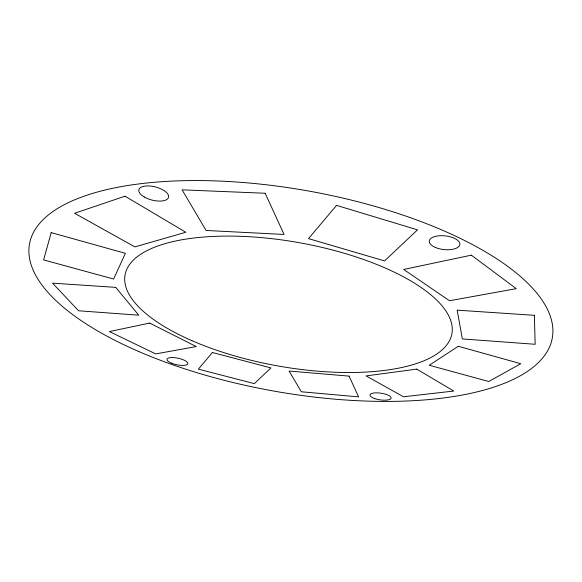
<?xml version="1.0" encoding="UTF-8"?>
<svg xmlns="http://www.w3.org/2000/svg" width="582" height="582" viewBox="0 0 582 582"><rect width="100%" height="100%" fill="white"/><g stroke="black" fill="none" stroke-linecap="round" stroke-linejoin="round"><path stroke-width="0.87" d="M51.187 232.625L43.606 259.914L113.606 279.033L125.385 253.337L51.187 232.625M212.423 352.503L198.382 369.141L254.283 383.625L270.957 367.919L212.423 352.503M336.563 205.373L308.518 238.613L384.549 260.918L417.527 229.854L336.563 205.373M458.303 346.268L429.232 365.249L488.749 381.508L520.774 363.706L458.303 346.268M124.985 196.199L74.576 213.274L134.849 246.899L185.833 232.269L124.985 196.199M149.676 323.068L109.401 331.565L155.685 353.907L196.25 346.566L149.676 323.068M471.347 255.163L403.668 269.451L449.508 300.741L516.256 288.665L471.347 255.163M416.756 369.119L366.085 375.907L403.501 396.779L453.749 391.046L416.756 369.119M265.159 193.253L182.079 189.834L206.079 230.465L284.06 234.444L265.159 193.253M115.709 287.37L52.555 283.158L78.563 310.773L138.749 315.189L115.709 287.37M534.378 315.313L457.146 310.155L462.363 338.942L535.156 344.282L534.378 315.313M349.069 376.11L289.101 371.054L301.338 391.773L358.599 396.88L349.069 376.11M138.538 351.419A265.596 101.523 10.2 0 0 551.671 340.826A265.596 101.523 10.2 0 0 182.45 180.726A265.596 101.523 10.2 0 0 138.538 351.419M191.871 340.645A166.045 62.536 10.2 0 0 451.341 336.127A166.045 62.536 10.2 0 0 222.259 236.139A166.045 62.536 10.2 0 0 191.871 340.645M374.728 398.597A10.694 3.368 8.4 0 0 391.104 398.117A10.694 3.368 8.4 0 0 375.746 392.857A10.694 3.368 8.4 0 0 374.728 398.597M171.53 363.19A10.651 3.339 11.9 0 0 187.84 363.714A10.651 3.339 11.9 0 0 172.912 357.566A10.651 3.339 11.9 0 0 171.53 363.19M144.278 197A15.321 6.788 14.3 0 0 168.467 197.596A15.321 6.788 14.3 0 0 148.403 185.934A15.321 6.788 14.3 0 0 144.278 197M435.445 247.488A15.394 6.875 6.3 0 0 459.765 244.862A15.394 6.875 6.3 0 0 438.428 235.863A15.394 6.875 6.3 0 0 435.445 247.488"/></g></svg>
